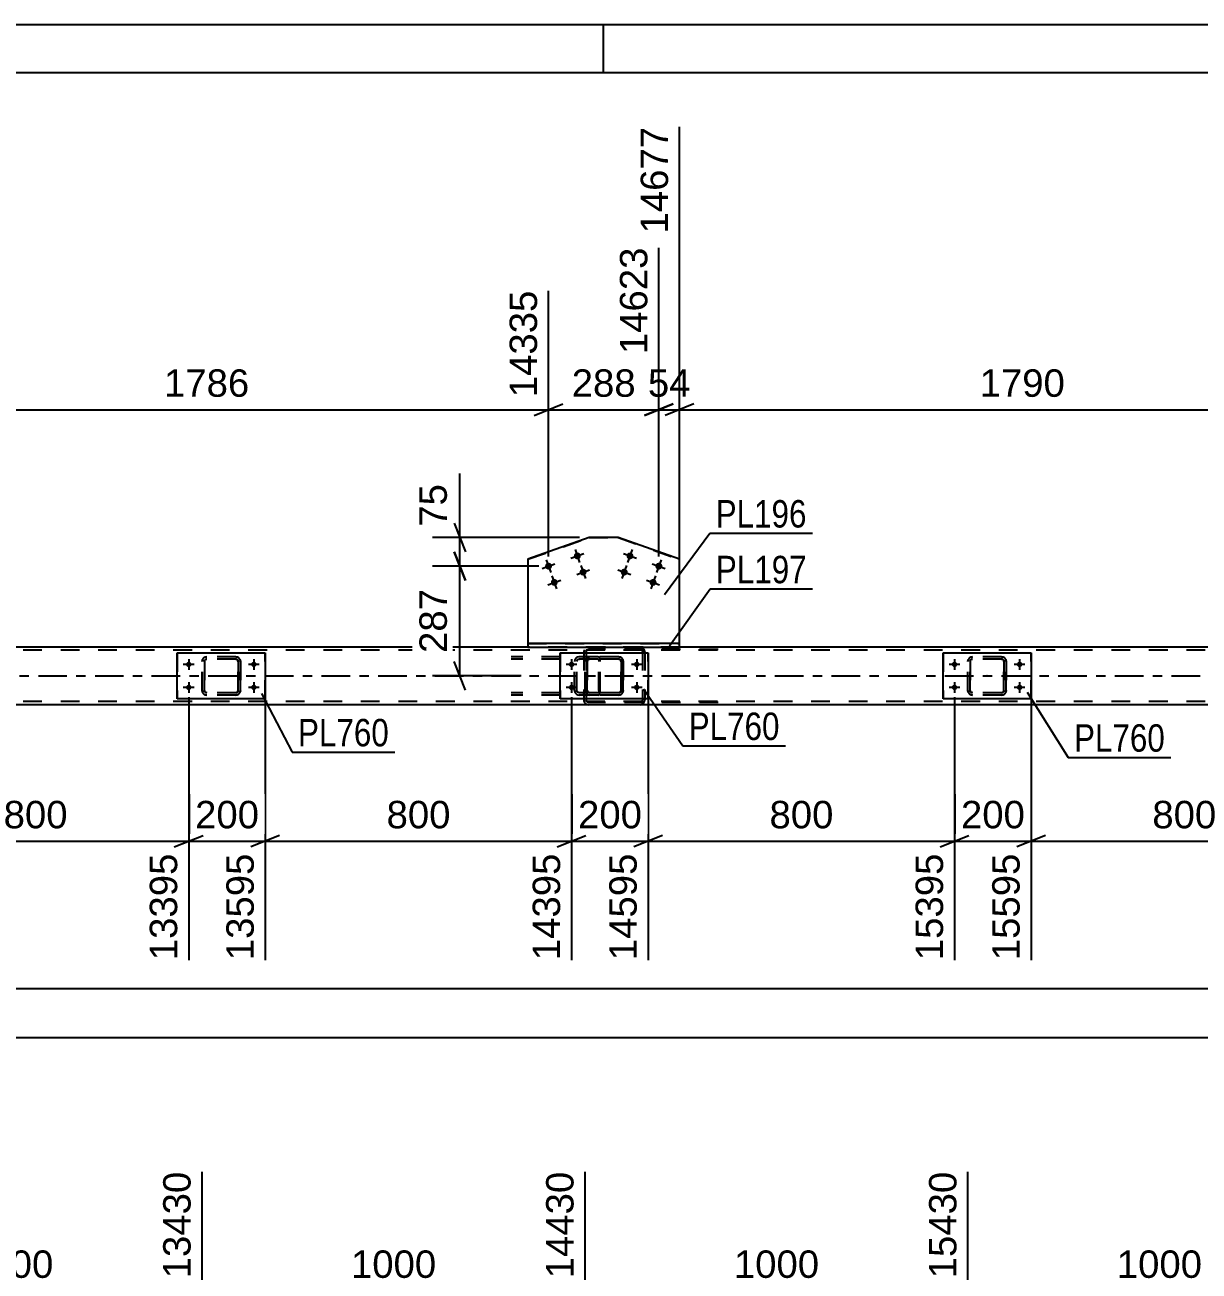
# Model space of a CAD drawing. Header units: millimetres. Extents: x -55 to 786, y -403 to 191.
# Drawn here: x 515.5 to 638.1, y 61 to 191.1 of the extents above; entities that cross this region are included whole.
import ezdxf

# ---------------------------------------------------------------- set-up
doc = ezdxf.new("R2010")
doc.units = ezdxf.units.MM
doc.linetypes.add('DXK_LINE_DOT2', pattern=[3.9198, 1.9599, -1.9599])
doc.linetypes.add('DXK_LINE_DOT3', pattern=[5.9187, 2.979, -0.9799, 0.9799, -0.9799])
doc.styles.add('Arial', font='ARIAL.TTF', dxfattribs={"height": 0.2})
doc.styles.add('Arial Narrow', font='ARIALN.TTF', dxfattribs={"height": 0.2})

# ---------------------------------------------------------------- blocks, each defined once
blk = doc.blocks.new('Unknown-318883748-1115')
at = {"color": 5, "linetype": 'Continuous'}
for p, q in [((785.92, 191.13), (-55.08, 191.13)), ((575.92, 186.13), (575.92, 191.13)), ((780.92, 186.13), (-50.08, 186.13))]:
    blk.add_line(p, q, dxfattribs=at)
blk = doc.blocks.new('Part-318883748-1831 - 1706')
at = {"color": 2, "linetype": 'Continuous'}
for p, q in [((611.39, 120.75), (611.39, 125.55)), ((611.39, 125.55), (611.39, 125.55)), ((611.39, 125.55), (620.59, 125.55)), ((620.59, 125.55), (620.59, 120.75)), ((611.39, 120.75), (611.39, 120.75)), ((620.59, 120.75), (611.39, 120.75))]:
    blk.add_line(p, q, dxfattribs=at)
at = {"color": 7, "linetype": 'DXK_LINE_DOT2'}
for p, q in [((611.39, 125.55), (611.39, 120.75)), ((611.39, 125.55), (611.39, 125.55)), ((620.59, 120.75), (620.59, 125.55)), ((611.39, 120.75), (611.39, 120.75))]:
    blk.add_line(p, q, dxfattribs=at)
blk = doc.blocks.new('Part-318883748-1832 - 1706')
at = {"color": 7, "linetype": 'DXK_LINE_DOT2'}
for p, q in [((614.28, 125.12), (614.47, 125.15)), ((614.28, 125.12), (614.29, 125.12)), ((614.47, 125.15), (614.29, 125.12)), ((617.51, 125.15), (614.47, 125.15)), ((617.51, 125.15), (617.69, 125.12)), ((617.69, 125.12), (617.51, 125.15)), ((613.99, 124.67), (614.02, 124.86)), ((614.03, 124.86), (613.99, 124.67)), ((613.99, 121.63), (613.99, 124.67)), ((613.99, 124.67), (613.99, 124.67)), ((613.99, 121.63), (613.99, 124.67)), ((614.23, 124.67), (614.25, 124.77)), ((614.24, 124.77), (614.23, 124.67)), ((614.23, 121.63), (614.23, 124.67)), ((614.23, 124.67), (614.23, 124.67)), ((614.23, 124.67), (614.23, 121.63)), ((614.3, 124.84), (614.24, 124.77)), ((614.25, 124.77), (614.3, 124.84)), ((614.3, 124.84), (614.38, 124.9)), ((614.37, 124.9), (614.3, 124.84)), ((614.47, 124.91), (614.37, 124.9)), ((614.38, 124.9), (614.47, 124.91)), ((617.51, 124.91), (614.47, 124.91)), ((617.51, 124.91), (617.6, 124.9)), ((617.6, 124.9), (617.51, 124.91)), ((617.6, 124.9), (617.6, 124.9)), ((617.6, 124.9), (617.68, 124.84)), ((617.67, 124.84), (617.6, 124.9)), ((617.73, 124.77), (617.67, 124.84)), ((617.68, 124.84), (617.73, 124.77)), ((617.73, 124.77), (617.75, 124.67)), ((617.75, 124.67), (617.73, 124.77)), ((617.75, 121.63), (617.75, 124.67)), ((617.75, 124.67), (617.75, 124.67)), ((617.75, 124.67), (617.75, 121.63)), ((617.95, 124.86), (617.99, 124.67)), ((617.99, 124.67), (617.95, 124.86)), ((617.99, 121.63), (617.99, 124.67)), ((617.99, 124.67), (617.99, 124.67)), ((617.99, 124.67), (617.99, 121.63)), ((613.99, 121.63), (613.99, 121.63)), ((614.02, 121.45), (613.99, 121.63)), ((613.99, 121.63), (614.03, 121.45)), ((614.23, 121.63), (614.23, 121.63)), ((614.25, 121.54), (614.23, 121.63)), ((614.23, 121.63), (614.24, 121.54)), ((614.24, 121.54), (614.3, 121.47)), ((614.3, 121.47), (614.25, 121.54)), ((614.28, 121.19), (614.29, 121.19)), ((614.47, 121.15), (614.28, 121.19)), ((614.29, 121.19), (614.47, 121.15)), ((614.38, 121.41), (614.3, 121.47)), ((614.3, 121.47), (614.37, 121.41)), ((614.37, 121.41), (614.47, 121.39)), ((614.47, 121.39), (614.38, 121.41)), ((617.51, 121.39), (614.47, 121.39)), ((617.51, 121.15), (614.47, 121.15)), ((617.6, 121.41), (617.51, 121.39)), ((617.51, 121.39), (617.6, 121.41)), ((617.69, 121.19), (617.51, 121.15)), ((617.51, 121.15), (617.69, 121.19)), ((617.68, 121.47), (617.6, 121.41)), ((617.6, 121.41), (617.67, 121.47)), ((617.6, 121.41), (617.6, 121.41)), ((617.67, 121.47), (617.73, 121.54)), ((617.73, 121.54), (617.68, 121.47)), ((617.75, 121.63), (617.73, 121.54)), ((617.73, 121.54), (617.75, 121.63)), ((617.75, 121.63), (617.75, 121.63)), ((617.99, 121.63), (617.95, 121.45)), ((617.95, 121.45), (617.99, 121.63)), ((617.99, 121.63), (617.99, 121.63))]:
    blk.add_line(p, q, dxfattribs=at)
at = {"color": 7, "linetype": 'DXK_LINE_DOT3'}
blk.add_line((615.99, 123.15), (615.98, 123.15), dxfattribs=at)
at = {"color": 7, "linetype": 'DXK_LINE_DOT2'}
for centre, start, end in [((614.47, 124.67), 112.5, 157.5), ((614.47, 124.67), 112.5, 157.5), ((617.51, 124.67), 22.5, 67.5), ((617.51, 124.67), 22.5, 67.5), ((614.47, 121.63), 202.5, 247.5), ((614.47, 121.63), 202.5, 247.5), ((617.51, 121.63), 292.5, 337.5), ((617.51, 121.63), 292.5, 337.5)]:
    blk.add_arc(centre, 0.48, start, end, dxfattribs=at)
blk = doc.blocks.new('Part-318883748-1837 - 1706')
at = {"color": 2, "linetype": 'Continuous'}
for p, q in [((571.39, 120.75), (571.39, 125.55)), ((571.39, 125.55), (571.39, 125.55)), ((571.39, 125.55), (580.59, 125.55)), ((580.59, 125.55), (580.59, 120.75)), ((571.39, 120.75), (571.39, 120.75)), ((580.59, 120.75), (571.39, 120.75))]:
    blk.add_line(p, q, dxfattribs=at)
at = {"color": 7, "linetype": 'DXK_LINE_DOT2'}
for p, q in [((571.39, 125.55), (571.39, 120.75)), ((571.39, 125.55), (571.39, 125.55)), ((580.59, 120.75), (580.59, 125.55)), ((571.39, 120.75), (571.39, 120.75))]:
    blk.add_line(p, q, dxfattribs=at)
blk = doc.blocks.new('Part-318883748-1838 - 1706')
at = {"color": 7, "linetype": 'DXK_LINE_DOT2'}
for p, q in [((574.28, 125.12), (574.47, 125.15)), ((574.28, 125.12), (574.29, 125.12)), ((574.47, 125.15), (574.29, 125.12)), ((577.51, 125.15), (574.47, 125.15)), ((577.51, 125.15), (577.69, 125.12)), ((577.69, 125.12), (577.51, 125.15)), ((573.99, 124.67), (574.02, 124.86)), ((574.03, 124.86), (573.99, 124.67)), ((573.99, 121.63), (573.99, 124.67)), ((573.99, 124.67), (573.99, 124.67)), ((573.99, 121.63), (573.99, 124.67)), ((574.23, 124.67), (574.25, 124.77)), ((574.24, 124.77), (574.23, 124.67)), ((574.23, 121.63), (574.23, 124.67)), ((574.23, 124.67), (574.23, 124.67)), ((574.23, 124.67), (574.23, 121.63)), ((574.3, 124.84), (574.24, 124.77)), ((574.25, 124.77), (574.3, 124.84)), ((574.3, 124.84), (574.38, 124.9)), ((574.37, 124.9), (574.3, 124.84)), ((574.47, 124.91), (574.37, 124.9)), ((574.38, 124.9), (574.47, 124.91)), ((577.51, 124.91), (574.47, 124.91)), ((577.51, 124.91), (577.6, 124.9)), ((577.6, 124.9), (577.51, 124.91)), ((577.6, 124.9), (577.6, 124.9)), ((577.6, 124.9), (577.68, 124.84)), ((577.68, 124.84), (577.6, 124.9)), ((577.68, 124.84), (577.73, 124.77)), ((577.73, 124.77), (577.68, 124.84)), ((577.73, 124.77), (577.75, 124.67)), ((577.75, 124.67), (577.73, 124.77)), ((577.75, 121.63), (577.75, 124.67)), ((577.75, 124.67), (577.75, 124.67)), ((577.75, 124.67), (577.75, 121.63)), ((577.95, 124.86), (577.99, 124.67)), ((577.99, 124.67), (577.95, 124.86)), ((577.99, 121.63), (577.99, 124.67)), ((577.99, 124.67), (577.99, 124.67)), ((577.99, 124.67), (577.99, 121.63)), ((573.99, 121.63), (573.99, 121.63)), ((574.02, 121.45), (573.99, 121.63)), ((573.99, 121.63), (574.03, 121.45)), ((574.23, 121.63), (574.23, 121.63)), ((574.25, 121.54), (574.23, 121.63)), ((574.23, 121.63), (574.24, 121.54)), ((574.24, 121.54), (574.3, 121.47)), ((574.3, 121.47), (574.25, 121.54)), ((574.28, 121.19), (574.29, 121.19)), ((574.47, 121.15), (574.28, 121.19)), ((574.29, 121.19), (574.47, 121.15)), ((574.38, 121.41), (574.3, 121.47)), ((574.3, 121.47), (574.37, 121.41)), ((574.37, 121.41), (574.47, 121.39)), ((574.47, 121.39), (574.38, 121.41)), ((577.51, 121.39), (574.47, 121.39)), ((577.51, 121.15), (574.47, 121.15)), ((577.6, 121.41), (577.51, 121.39)), ((577.51, 121.39), (577.6, 121.41)), ((577.69, 121.19), (577.51, 121.15)), ((577.51, 121.15), (577.69, 121.19)), ((577.68, 121.47), (577.6, 121.41)), ((577.6, 121.41), (577.68, 121.47)), ((577.6, 121.41), (577.6, 121.41)), ((577.73, 121.54), (577.68, 121.47)), ((577.68, 121.47), (577.73, 121.54)), ((577.75, 121.63), (577.73, 121.54)), ((577.73, 121.54), (577.75, 121.63)), ((577.75, 121.63), (577.75, 121.63)), ((577.99, 121.63), (577.95, 121.45)), ((577.95, 121.45), (577.99, 121.63)), ((577.99, 121.63), (577.99, 121.63))]:
    blk.add_line(p, q, dxfattribs=at)
at = {"color": 7, "linetype": 'DXK_LINE_DOT3'}
blk.add_line((575.99, 123.15), (575.98, 123.15), dxfattribs=at)
at = {"color": 7, "linetype": 'DXK_LINE_DOT2'}
for centre, start, end in [((574.47, 124.67), 112.5, 157.5), ((574.47, 124.67), 112.5, 157.5), ((577.51, 124.67), 22.5, 67.5), ((577.51, 124.67), 22.5, 67.5), ((574.47, 121.63), 202.5, 247.5), ((574.47, 121.63), 202.5, 247.5), ((577.51, 121.63), 292.5, 337.5), ((577.51, 121.63), 292.5, 337.5)]:
    blk.add_arc(centre, 0.48, start, end, dxfattribs=at)
blk = doc.blocks.new('Part-318883748-1884 - 1706')
at = {"color": 7, "linetype": 'DXK_LINE_DOT2'}
for p, q in [((573.89, 125.83), (573.85, 125.67)), ((573.85, 125.67), (573.85, 120.63)), ((573.89, 125.86), (573.89, 125.83)), ((574.11, 125.67), (574.13, 125.77)), ((574.11, 125.67), (574.11, 120.63)), ((574.13, 125.77), (574.18, 125.84)), ((574.36, 126.15), (574.17, 126.12)), ((574.18, 125.84), (574.26, 125.9)), ((574.26, 125.9), (574.36, 125.91)), ((587.9, 126.15), (574.36, 126.15)), ((587.9, 125.91), (574.36, 125.91)), ((579.92, 126.12), (579.73, 126.15)), ((579.73, 125.91), (579.82, 125.9)), ((579.82, 125.9), (579.91, 125.84)), ((579.91, 125.84), (579.96, 125.77)), ((579.96, 125.77), (579.98, 125.67)), ((579.98, 125.67), (579.98, 120.63)), ((580.2, 125.83), (580.2, 125.86)), ((580.24, 125.67), (580.2, 125.83)), ((580.24, 125.67), (580.24, 120.63)), ((573.85, 120.63), (573.87, 120.55)), ((573.87, 120.55), (573.89, 120.45)), ((574.12, 120.57), (574.11, 120.63)), ((574.13, 120.54), (574.12, 120.57)), ((574.18, 120.47), (574.13, 120.54)), ((574.17, 120.19), (574.36, 120.15)), ((574.26, 120.41), (574.18, 120.47)), ((574.36, 120.39), (574.26, 120.41)), ((587.9, 120.39), (574.36, 120.39)), ((587.9, 120.15), (574.36, 120.15)), ((579.82, 120.41), (579.73, 120.39)), ((579.73, 120.15), (579.92, 120.19)), ((579.91, 120.47), (579.82, 120.41)), ((579.96, 120.54), (579.91, 120.47)), ((579.96, 120.54), (579.97, 120.57)), ((579.97, 120.57), (579.98, 120.63)), ((580.2, 120.45), (580.22, 120.55)), ((580.22, 120.55), (580.24, 120.63))]:
    blk.add_line(p, q, dxfattribs=at)
for centre, start, end in [((579.75, 125.65), 24.3196, 69.2413), ((574.34, 120.66), 204.3196, 249.2413), ((579.75, 120.66), 290.7587, 335.6804)]:
    blk.add_arc(centre, 0.496, start, end, dxfattribs=at)
blk = doc.blocks.new('Part-318883748-1898 - 1706')
at = {"color": 7, "linetype": 'DXK_LINE_DOT2'}
for p, q in [((575.32, 125.15), (566.28, 125.15)), ((573.4, 125.15), (573.21, 125.12)), ((573.85, 124.91), (573.85, 125.15)), ((575.42, 125.12), (575.32, 125.15)), ((575.51, 125.01), (575.42, 125.12)), ((575.56, 124.86), (575.51, 125.01)), ((575.32, 124.91), (566.28, 124.91)), ((572.94, 124.86), (572.9, 124.67)), ((572.9, 121.63), (572.9, 124.67)), ((573.15, 124.67), (573.17, 124.77)), ((573.15, 121.63), (573.15, 124.67)), ((573.17, 124.77), (573.22, 124.84)), ((573.22, 124.84), (573.31, 124.9)), ((573.31, 124.9), (573.4, 124.91)), ((575.32, 124.91), (575.37, 124.9)), ((575.37, 124.9), (575.41, 124.84)), ((575.41, 124.84), (575.44, 124.77)), ((575.44, 124.77), (575.45, 124.67)), ((575.45, 121.63), (575.45, 124.67)), ((575.58, 124.67), (575.56, 124.86)), ((575.58, 121.63), (575.58, 124.67)), ((575.32, 121.39), (566.28, 121.39)), ((575.32, 121.15), (566.28, 121.15)), ((572.9, 121.63), (572.94, 121.45)), ((573.17, 121.54), (573.15, 121.63)), ((573.22, 121.47), (573.17, 121.54)), ((573.21, 121.19), (573.4, 121.15)), ((573.31, 121.41), (573.22, 121.47)), ((573.4, 121.39), (573.31, 121.41)), ((573.85, 121.15), (573.85, 121.39)), ((575.37, 121.41), (575.32, 121.39)), ((575.32, 121.15), (575.42, 121.19)), ((575.41, 121.47), (575.37, 121.41)), ((575.44, 121.54), (575.41, 121.47)), ((575.42, 121.19), (575.51, 121.3)), ((575.45, 121.63), (575.44, 121.54)), ((575.51, 121.3), (575.56, 121.45)), ((575.56, 121.45), (575.58, 121.63))]:
    blk.add_line(p, q, dxfattribs=at)
for centre, start, end in [((573.39, 124.66), 111.151, 156.1045), ((573.39, 121.65), 203.8955, 248.849)]:
    blk.add_arc(centre, 0.492, start, end, dxfattribs=at)
blk = doc.blocks.new('Bolt-318883748-1923 - 1706')
at = {"linetype": 'Continuous'}
for points in [[(572.31, 124.35), (572.32, 124.41), (572.33, 124.47), (572.36, 124.52), (572.4, 124.56), (572.45, 124.6), (572.5, 124.62), (572.56, 124.63), (572.62, 124.63), (572.68, 124.62), (572.73, 124.6), (572.78, 124.56), (572.82, 124.52), (572.85, 124.47), (572.86, 124.41), (572.87, 124.35), (572.86, 124.3), (572.85, 124.24), (572.82, 124.19), (572.78, 124.15), (572.73, 124.11), (572.68, 124.09), (572.62, 124.08), (572.56, 124.08), (572.5, 124.09), (572.45, 124.11), (572.4, 124.15), (572.36, 124.19), (572.33, 124.24), (572.32, 124.3)], [(579.11, 124.35), (579.12, 124.41), (579.13, 124.47), (579.16, 124.52), (579.2, 124.56), (579.25, 124.6), (579.3, 124.62), (579.36, 124.63), (579.42, 124.63), (579.48, 124.62), (579.53, 124.6), (579.58, 124.56), (579.62, 124.52), (579.65, 124.47), (579.66, 124.41), (579.67, 124.35), (579.66, 124.3), (579.65, 124.24), (579.62, 124.19), (579.58, 124.15), (579.53, 124.11), (579.48, 124.09), (579.42, 124.08), (579.36, 124.08), (579.3, 124.09), (579.25, 124.11), (579.2, 124.15), (579.16, 124.19), (579.13, 124.24), (579.12, 124.3)], [(572.31, 121.95), (572.32, 122.01), (572.33, 122.07), (572.36, 122.12), (572.4, 122.16), (572.45, 122.2), (572.5, 122.22), (572.56, 122.23), (572.62, 122.23), (572.68, 122.22), (572.73, 122.2), (572.78, 122.16), (572.82, 122.12), (572.85, 122.07), (572.86, 122.01), (572.87, 121.95), (572.86, 121.9), (572.85, 121.84), (572.82, 121.79), (572.78, 121.75), (572.73, 121.71), (572.68, 121.69), (572.62, 121.68), (572.56, 121.68), (572.5, 121.69), (572.45, 121.71), (572.4, 121.75), (572.36, 121.79), (572.33, 121.84), (572.32, 121.9)], [(579.11, 121.95), (579.12, 122.01), (579.13, 122.07), (579.16, 122.12), (579.2, 122.16), (579.25, 122.2), (579.3, 122.22), (579.36, 122.23), (579.42, 122.23), (579.48, 122.22), (579.53, 122.2), (579.58, 122.16), (579.62, 122.12), (579.65, 122.07), (579.66, 122.01), (579.67, 121.95), (579.66, 121.9), (579.65, 121.84), (579.62, 121.79), (579.58, 121.75), (579.53, 121.71), (579.48, 121.69), (579.42, 121.68), (579.36, 121.68), (579.3, 121.69), (579.25, 121.71), (579.2, 121.75), (579.16, 121.79), (579.13, 121.84), (579.12, 121.9)]]:
    blk.add_hatch(color=1, dxfattribs=at).paths.add_polyline_path(points)
at = {"color": 1, "linetype": 'Continuous'}
for p, q in [((573.15, 124.35), (572.03, 124.35)), ((572.59, 124.91), (572.59, 123.79)), ((579.95, 124.35), (578.83, 124.35)), ((579.39, 124.91), (579.39, 123.79)), ((572.59, 122.51), (572.59, 121.39)), ((579.39, 122.51), (579.39, 121.39)), ((573.15, 121.95), (572.03, 121.95)), ((579.95, 121.95), (578.83, 121.95))]:
    blk.add_line(p, q, dxfattribs=at)
blk = doc.blocks.new('Bolt-318883748-1924 - 1706')
at = {"linetype": 'Continuous'}
for points in [[(573.53, 135.81, -1), (572.85, 135.56, -1)], [(570.52, 134.74, -1), (569.84, 134.49, -1)], [(574.13, 134.11, -1), (573.45, 133.87, -1)], [(571.12, 133.04, -1), (570.44, 132.8, -1)]]:
    blk.add_hatch(color=1, dxfattribs=at).paths.add_polyline_path(points)
at = {"color": 1, "linetype": 'Continuous'}
for p, q in [((572.51, 135.44), (573.87, 135.93)), ((572.95, 136.36), (573.43, 135.01)), ((569.5, 134.37), (570.85, 134.86)), ((569.94, 135.29), (570.42, 133.94)), ((573.12, 133.75), (574.47, 134.23)), ((573.55, 134.67), (574.03, 133.31)), ((570.1, 132.68), (571.46, 133.16)), ((570.54, 133.6), (571.02, 132.24))]:
    blk.add_line(p, q, dxfattribs=at)
blk = doc.blocks.new('Bolt-318883748-1925 - 1706')
at = {"linetype": 'Continuous'}
for points in [[(532.31, 124.35), (532.32, 124.41), (532.34, 124.47), (532.37, 124.52), (532.41, 124.56), (532.45, 124.6), (532.51, 124.62), (532.56, 124.63), (532.62, 124.63), (532.68, 124.62), (532.73, 124.6), (532.78, 124.56), (532.82, 124.52), (532.85, 124.47), (532.87, 124.41), (532.87, 124.35), (532.87, 124.3), (532.85, 124.24), (532.82, 124.19), (532.78, 124.15), (532.73, 124.11), (532.68, 124.09), (532.62, 124.08), (532.56, 124.08), (532.51, 124.09), (532.45, 124.11), (532.41, 124.15), (532.37, 124.19), (532.34, 124.24), (532.32, 124.3)], [(539.11, 124.35), (539.12, 124.41), (539.14, 124.47), (539.17, 124.52), (539.21, 124.56), (539.25, 124.6), (539.31, 124.62), (539.36, 124.63), (539.42, 124.63), (539.48, 124.62), (539.53, 124.6), (539.58, 124.56), (539.62, 124.52), (539.65, 124.47), (539.67, 124.41), (539.67, 124.35), (539.67, 124.3), (539.65, 124.24), (539.62, 124.19), (539.58, 124.15), (539.53, 124.11), (539.48, 124.09), (539.42, 124.08), (539.36, 124.08), (539.31, 124.09), (539.25, 124.11), (539.21, 124.15), (539.17, 124.19), (539.14, 124.24), (539.12, 124.3)], [(532.31, 121.95), (532.32, 122.01), (532.34, 122.07), (532.37, 122.12), (532.41, 122.16), (532.45, 122.2), (532.51, 122.22), (532.56, 122.23), (532.62, 122.23), (532.68, 122.22), (532.73, 122.2), (532.78, 122.16), (532.82, 122.12), (532.85, 122.07), (532.87, 122.01), (532.87, 121.95), (532.87, 121.9), (532.85, 121.84), (532.82, 121.79), (532.78, 121.75), (532.73, 121.71), (532.68, 121.69), (532.62, 121.68), (532.56, 121.68), (532.51, 121.69), (532.45, 121.71), (532.41, 121.75), (532.37, 121.79), (532.34, 121.84), (532.32, 121.9)], [(539.11, 121.95), (539.12, 122.01), (539.14, 122.07), (539.17, 122.12), (539.21, 122.16), (539.25, 122.2), (539.31, 122.22), (539.36, 122.23), (539.42, 122.23), (539.48, 122.22), (539.53, 122.2), (539.58, 122.16), (539.62, 122.12), (539.65, 122.07), (539.67, 122.01), (539.67, 121.95), (539.67, 121.9), (539.65, 121.84), (539.62, 121.79), (539.58, 121.75), (539.53, 121.71), (539.48, 121.69), (539.42, 121.68), (539.36, 121.68), (539.31, 121.69), (539.25, 121.71), (539.21, 121.75), (539.17, 121.79), (539.14, 121.84), (539.12, 121.9)]]:
    blk.add_hatch(color=1, dxfattribs=at).paths.add_polyline_path(points)
at = {"color": 1, "linetype": 'Continuous'}
for p, q in [((533.15, 124.35), (532.03, 124.35)), ((532.59, 124.91), (532.59, 123.79)), ((539.95, 124.35), (538.83, 124.35)), ((539.39, 124.91), (539.39, 123.79)), ((532.59, 122.51), (532.59, 121.39)), ((539.39, 122.51), (539.39, 121.39)), ((533.15, 121.95), (532.03, 121.95)), ((539.95, 121.95), (538.83, 121.95))]:
    blk.add_line(p, q, dxfattribs=at)
blk = doc.blocks.new('Part-318883748-1934 - 1706')
at = {"color": 7, "linetype": 'DXK_LINE_DOT2'}
for p, q in [((534.28, 125.12), (534.47, 125.15)), ((534.28, 125.12), (534.29, 125.12)), ((534.47, 125.15), (534.29, 125.12)), ((537.51, 125.15), (534.47, 125.15)), ((537.51, 125.15), (537.69, 125.12)), ((537.7, 125.12), (537.51, 125.15)), ((533.99, 124.67), (534.02, 124.86)), ((534.03, 124.86), (533.99, 124.67)), ((533.99, 121.63), (533.99, 124.67)), ((533.99, 124.67), (533.99, 124.67)), ((533.99, 121.63), (533.99, 124.67)), ((534.23, 124.67), (534.25, 124.77)), ((534.25, 124.77), (534.23, 124.67)), ((534.23, 121.63), (534.23, 124.67)), ((534.23, 124.67), (534.23, 124.67)), ((534.23, 124.67), (534.23, 121.63)), ((534.25, 124.77), (534.3, 124.84)), ((534.3, 124.84), (534.25, 124.77)), ((534.3, 124.84), (534.38, 124.9)), ((534.38, 124.9), (534.3, 124.84)), ((534.38, 124.9), (534.47, 124.91)), ((534.47, 124.91), (534.38, 124.9)), ((537.51, 124.91), (534.47, 124.91)), ((537.51, 124.91), (537.61, 124.9)), ((537.6, 124.9), (537.51, 124.91)), ((537.6, 124.9), (537.61, 124.9)), ((537.68, 124.84), (537.6, 124.9)), ((537.61, 124.9), (537.68, 124.84)), ((537.68, 124.84), (537.74, 124.77)), ((537.73, 124.77), (537.68, 124.84)), ((537.75, 124.67), (537.73, 124.77)), ((537.74, 124.77), (537.75, 124.67)), ((537.75, 121.63), (537.75, 124.67)), ((537.75, 124.67), (537.75, 124.67)), ((537.75, 124.67), (537.75, 121.63)), ((537.95, 124.86), (537.99, 124.67)), ((537.99, 124.67), (537.96, 124.86)), ((537.99, 121.63), (537.99, 124.67)), ((537.99, 124.67), (537.99, 124.67)), ((537.99, 124.67), (537.99, 121.63)), ((533.99, 121.63), (533.99, 121.63)), ((534.02, 121.45), (533.99, 121.63)), ((533.99, 121.63), (534.03, 121.45)), ((534.23, 121.63), (534.23, 121.63)), ((534.25, 121.54), (534.23, 121.63)), ((534.23, 121.63), (534.25, 121.54)), ((534.3, 121.47), (534.25, 121.54)), ((534.25, 121.54), (534.3, 121.47)), ((534.28, 121.19), (534.29, 121.19)), ((534.47, 121.15), (534.28, 121.19)), ((534.29, 121.19), (534.47, 121.15)), ((534.38, 121.41), (534.3, 121.47)), ((534.3, 121.47), (534.38, 121.41)), ((534.47, 121.39), (534.38, 121.41)), ((534.38, 121.41), (534.47, 121.39)), ((537.51, 121.39), (534.47, 121.39)), ((537.51, 121.15), (534.47, 121.15)), ((537.61, 121.41), (537.51, 121.39)), ((537.51, 121.39), (537.6, 121.41)), ((537.69, 121.19), (537.51, 121.15)), ((537.51, 121.15), (537.7, 121.19)), ((537.6, 121.41), (537.68, 121.47)), ((537.6, 121.41), (537.61, 121.41)), ((537.68, 121.47), (537.61, 121.41)), ((537.74, 121.54), (537.68, 121.47)), ((537.68, 121.47), (537.73, 121.54)), ((537.73, 121.54), (537.75, 121.63)), ((537.75, 121.63), (537.74, 121.54)), ((537.75, 121.63), (537.75, 121.63)), ((537.99, 121.63), (537.95, 121.45)), ((537.96, 121.45), (537.99, 121.63)), ((537.99, 121.63), (537.99, 121.63))]:
    blk.add_line(p, q, dxfattribs=at)
at = {"color": 7, "linetype": 'DXK_LINE_DOT3'}
blk.add_line((536, 123.15), (535.98, 123.15), dxfattribs=at)
at = {"color": 7, "linetype": 'DXK_LINE_DOT2'}
for centre, start, end in [((534.47, 124.67), 112.5, 157.5), ((534.47, 124.67), 112.5, 157.5), ((537.51, 124.67), 22.5, 67.5), ((537.51, 124.67), 22.5, 67.5), ((534.47, 121.63), 202.5, 247.5), ((534.47, 121.63), 202.5, 247.5), ((537.51, 121.63), 292.5, 337.5), ((537.51, 121.63), 292.5, 337.5)]:
    blk.add_arc(centre, 0.48, start, end, dxfattribs=at)
blk = doc.blocks.new('Part-318883748-1939 - 1706')
at = {"color": 2, "linetype": 'Continuous'}
for p, q in [((531.39, 120.75), (531.39, 125.55)), ((531.39, 125.55), (531.39, 125.55)), ((531.39, 125.55), (540.59, 125.55)), ((540.59, 125.55), (540.59, 120.75)), ((531.39, 120.75), (531.39, 120.75)), ((540.59, 120.75), (531.39, 120.75))]:
    blk.add_line(p, q, dxfattribs=at)
at = {"color": 7, "linetype": 'DXK_LINE_DOT2'}
for p, q in [((531.39, 125.55), (531.39, 120.75)), ((531.39, 125.55), (531.39, 125.55)), ((540.59, 120.75), (540.59, 125.55)), ((531.39, 120.75), (531.39, 120.75))]:
    blk.add_line(p, q, dxfattribs=at)
blk = doc.blocks.new('Part-318883748-1995 - 1706')
at = {"color": 7, "linetype": 'DXK_LINE_DOT2'}
for p, q in [((701.49, 125.83), (43.39, 125.83)), ((583.87, 126.15), (568.01, 126.15)), ((701.49, 120.47), (43.39, 120.47))]:
    blk.add_line(p, q, dxfattribs=at)
at = {"color": 2, "linetype": 'Continuous'}
for p, q in [((568.01, 126.15), (498.73, 126.15)), ((653.28, 126.15), (583.87, 126.15)), ((697.49, 120.15), (43.39, 120.15))]:
    blk.add_line(p, q, dxfattribs=at)
at = {"color": 7, "linetype": 'DXK_LINE_DOT3'}
blk.add_line((43.39, 123.15), (701.49, 123.15), dxfattribs=at)
blk = doc.blocks.new('Bolt-318883748-2021 - 1706')
at = {"linetype": 'Continuous'}
for points in [[(612.31, 124.35), (612.32, 124.41), (612.33, 124.47), (612.36, 124.52), (612.4, 124.56), (612.45, 124.6), (612.5, 124.62), (612.56, 124.63), (612.62, 124.63), (612.68, 124.62), (612.73, 124.6), (612.78, 124.56), (612.82, 124.52), (612.85, 124.47), (612.86, 124.41), (612.87, 124.35), (612.86, 124.3), (612.85, 124.24), (612.82, 124.19), (612.78, 124.15), (612.73, 124.11), (612.68, 124.09), (612.62, 124.08), (612.56, 124.08), (612.5, 124.09), (612.45, 124.11), (612.4, 124.15), (612.36, 124.19), (612.33, 124.24), (612.32, 124.3)], [(619.11, 124.35), (619.12, 124.41), (619.13, 124.47), (619.16, 124.52), (619.2, 124.56), (619.25, 124.6), (619.3, 124.62), (619.36, 124.63), (619.42, 124.63), (619.48, 124.62), (619.53, 124.6), (619.58, 124.56), (619.62, 124.52), (619.65, 124.47), (619.66, 124.41), (619.67, 124.35), (619.66, 124.3), (619.65, 124.24), (619.62, 124.19), (619.58, 124.15), (619.53, 124.11), (619.48, 124.09), (619.42, 124.08), (619.36, 124.08), (619.3, 124.09), (619.25, 124.11), (619.2, 124.15), (619.16, 124.19), (619.13, 124.24), (619.12, 124.3)], [(612.31, 121.95), (612.32, 122.01), (612.33, 122.07), (612.36, 122.12), (612.4, 122.16), (612.45, 122.2), (612.5, 122.22), (612.56, 122.23), (612.62, 122.23), (612.68, 122.22), (612.73, 122.2), (612.78, 122.16), (612.82, 122.12), (612.85, 122.07), (612.86, 122.01), (612.87, 121.95), (612.86, 121.9), (612.85, 121.84), (612.82, 121.79), (612.78, 121.75), (612.73, 121.71), (612.68, 121.69), (612.62, 121.68), (612.56, 121.68), (612.5, 121.69), (612.45, 121.71), (612.4, 121.75), (612.36, 121.79), (612.33, 121.84), (612.32, 121.9)], [(619.11, 121.95), (619.12, 122.01), (619.13, 122.07), (619.16, 122.12), (619.2, 122.16), (619.25, 122.2), (619.3, 122.22), (619.36, 122.23), (619.42, 122.23), (619.48, 122.22), (619.53, 122.2), (619.58, 122.16), (619.62, 122.12), (619.65, 122.07), (619.66, 122.01), (619.67, 121.95), (619.66, 121.9), (619.65, 121.84), (619.62, 121.79), (619.58, 121.75), (619.53, 121.71), (619.48, 121.69), (619.42, 121.68), (619.36, 121.68), (619.3, 121.69), (619.25, 121.71), (619.2, 121.75), (619.16, 121.79), (619.13, 121.84), (619.12, 121.9)]]:
    blk.add_hatch(color=1, dxfattribs=at).paths.add_polyline_path(points)
at = {"color": 1, "linetype": 'Continuous'}
for p, q in [((613.15, 124.35), (612.03, 124.35)), ((612.59, 124.91), (612.59, 123.79)), ((619.95, 124.35), (618.83, 124.35)), ((619.39, 124.91), (619.39, 123.79)), ((612.59, 122.51), (612.59, 121.39)), ((619.39, 122.51), (619.39, 121.39)), ((613.15, 121.95), (612.03, 121.95)), ((619.95, 121.95), (618.83, 121.95))]:
    blk.add_line(p, q, dxfattribs=at)
blk = doc.blocks.new('Bolt-318883748-2022 - 1706')
at = {"linetype": 'Continuous'}
for points in [[(579.02, 135.56), (578.99, 135.5), (578.95, 135.44), (578.89, 135.39), (578.82, 135.35), (578.75, 135.33), (578.68, 135.32), (578.6, 135.33), (578.53, 135.36), (578.47, 135.4), (578.41, 135.45), (578.37, 135.51), (578.34, 135.58), (578.33, 135.66), (578.33, 135.73), (578.35, 135.81), (578.38, 135.87), (578.42, 135.93), (578.48, 135.98), (578.55, 136.02), (578.62, 136.04), (578.7, 136.04), (578.77, 136.03), (578.84, 136.01), (578.9, 135.97), (578.96, 135.92), (579, 135.86), (579.03, 135.79), (579.04, 135.71), (579.04, 135.64)], [(578.42, 133.87), (578.39, 133.8), (578.34, 133.74), (578.29, 133.69), (578.22, 133.66), (578.15, 133.63), (578.07, 133.63), (578, 133.64), (577.93, 133.66), (577.86, 133.7), (577.81, 133.75), (577.77, 133.82), (577.74, 133.89), (577.72, 133.96), (577.73, 134.04), (577.74, 134.11), (577.78, 134.18), (577.82, 134.24), (577.88, 134.29), (577.95, 134.32), (578.02, 134.34), (578.09, 134.35), (578.17, 134.34), (578.24, 134.31), (578.3, 134.27), (578.36, 134.22), (578.4, 134.16), (578.43, 134.09), (578.44, 134.02), (578.44, 133.94)], [(582.04, 134.49), (582.01, 134.43), (581.96, 134.37), (581.91, 134.32), (581.84, 134.28), (581.77, 134.26), (581.69, 134.26), (581.62, 134.26), (581.55, 134.29), (581.48, 134.33), (581.43, 134.38), (581.38, 134.44), (581.36, 134.51), (581.34, 134.59), (581.34, 134.66), (581.36, 134.74), (581.39, 134.8), (581.44, 134.86), (581.5, 134.91), (581.56, 134.95), (581.64, 134.97), (581.71, 134.97), (581.79, 134.96), (581.86, 134.94), (581.92, 134.9), (581.98, 134.85), (582.02, 134.79), (582.05, 134.72), (582.06, 134.64), (582.06, 134.57)], [(581.44, 132.8), (581.41, 132.73), (581.36, 132.67), (581.3, 132.62), (581.24, 132.59), (581.16, 132.56), (581.09, 132.56), (581.02, 132.57), (580.94, 132.59), (580.88, 132.63), (580.83, 132.68), (580.78, 132.75), (580.75, 132.82), (580.74, 132.89), (580.74, 132.97), (580.76, 133.04), (580.79, 133.11), (580.84, 133.17), (580.9, 133.22), (580.96, 133.25), (581.03, 133.27), (581.11, 133.28), (581.18, 133.27), (581.25, 133.24), (581.32, 133.2), (581.37, 133.15), (581.42, 133.09), (581.44, 133.02), (581.46, 132.95), (581.46, 132.87)]]:
    blk.add_hatch(color=1, dxfattribs=at).paths.add_polyline_path(points)
at = {"color": 1, "linetype": 'Continuous'}
for p, q in [((578.01, 135.93), (579.36, 135.44)), ((578.93, 136.36), (578.44, 135.01)), ((577.41, 134.23), (578.76, 133.75)), ((578.32, 134.67), (577.84, 133.31)), ((581.02, 134.86), (582.38, 134.37)), ((581.94, 135.29), (581.46, 133.94)), ((580.42, 133.16), (581.78, 132.68)), ((581.34, 133.6), (580.86, 132.24))]:
    blk.add_line(p, q, dxfattribs=at)
blk = doc.blocks.new('Part-318883748-2049 - 1706')
at = {"color": 2, "linetype": 'Continuous'}
for p, q in [((568.01, 126.55), (568.01, 126.15)), ((583.87, 126.55), (568.01, 126.55)), ((583.87, 126.15), (583.87, 126.55)), ((568.01, 126.15), (583.87, 126.15))]:
    blk.add_line(p, q, dxfattribs=at)
blk = doc.blocks.new('Part-318883748-2054 - 1706')
at = {"color": 2, "linetype": 'Continuous'}
for p, q in [((574.42, 137.61), (568.01, 135.33)), ((577.46, 137.61), (574.42, 137.61)), ((574.42, 137.61), (574.42, 137.61)), ((583.87, 135.33), (577.46, 137.61)), ((577.46, 137.61), (577.46, 137.61)), ((568.01, 135.33), (568.01, 126.55)), ((583.87, 126.55), (583.87, 135.33))]:
    blk.add_line(p, q, dxfattribs=at)
at = {"color": 7, "linetype": 'DXK_LINE_DOT2'}
for p, q in [((568.01, 135.33), (574.42, 137.61)), ((574.42, 137.61), (577.46, 137.61)), ((577.46, 137.61), (583.87, 135.33)), ((568.01, 126.55), (583.87, 126.55)), ((568.01, 126.55), (568.01, 126.55)), ((583.87, 126.55), (568.01, 126.55)), ((568.01, 126.55), (568.01, 126.55)), ((583.87, 126.55), (583.87, 126.55)), ((583.87, 126.55), (583.87, 126.55))]:
    blk.add_line(p, q, dxfattribs=at)
blk = doc.blocks.new('StraightDimension-318883748-10399 - 3033')
at = {"color": 7, "linetype": 'Continuous'}
for p, q in [((613.99, 16.33), (613.99, 71.37)), ((653.99, 16.33), (653.99, 71.37)), ((615.49, 59.55), (612.49, 58.35)), ((613.99, 58.95), (653.99, 58.95)), ((652.49, 58.35), (655.49, 59.55))]:
    blk.add_line(p, q, dxfattribs=at)
at = {"color": 0}
blk.add_wipeout([(639.04, 59.7), (639.04, 63.9), (628.94, 63.9), (628.94, 59.7)], dxfattribs=at)
at = {"color": 3, "style": 'Arial'}
blk.add_text('1000', height=2.865, dxfattribs=at).set_placement((629.54, 60.3))
at = {"color": 0, "linetype": 'Continuous'}
blk.add_wipeout([(653.39, 71.97), (649.19, 71.97), (649.19, 59.65), (653.39, 59.65)], dxfattribs=at)
at = {"color": 3, "linetype": 'Continuous', "style": 'Arial'}
blk.add_text('16430', height=2.865, rotation=90.0002, dxfattribs=at).set_placement((652.79, 60.25))
blk = doc.blocks.new('StraightDimension-318883748-10400 - 3033')
at = {"color": 7, "linetype": 'Continuous'}
for p, q in [((573.99, 16.33), (573.99, 71.37)), ((613.99, 16.33), (613.99, 71.37)), ((575.49, 59.55), (572.49, 58.35)), ((573.99, 58.95), (613.99, 58.95)), ((612.49, 58.35), (615.49, 59.55))]:
    blk.add_line(p, q, dxfattribs=at)
at = {"color": 0}
blk.add_wipeout([(599.04, 59.7), (599.04, 63.9), (588.94, 63.9), (588.94, 59.7)], dxfattribs=at)
at = {"color": 3, "style": 'Arial'}
blk.add_text('1000', height=2.865, dxfattribs=at).set_placement((589.54, 60.3))
at = {"color": 0, "linetype": 'Continuous'}
blk.add_wipeout([(613.39, 71.97), (609.19, 71.97), (609.19, 59.65), (613.39, 59.65)], dxfattribs=at)
at = {"color": 3, "linetype": 'Continuous', "style": 'Arial'}
blk.add_text('15430', height=2.865, rotation=90.0002, dxfattribs=at).set_placement((612.79, 60.25))
blk = doc.blocks.new('StraightDimension-318883748-10401 - 3033')
at = {"color": 7, "linetype": 'Continuous'}
for p, q in [((533.99, 15.44), (533.99, 71.37)), ((573.99, 16.33), (573.99, 71.37)), ((535.49, 59.55), (532.49, 58.35)), ((533.99, 58.95), (573.99, 58.95)), ((572.49, 58.35), (575.49, 59.55))]:
    blk.add_line(p, q, dxfattribs=at)
at = {"color": 0}
blk.add_wipeout([(559.04, 59.7), (559.04, 63.9), (548.94, 63.9), (548.94, 59.7)], dxfattribs=at)
at = {"color": 3, "style": 'Arial'}
blk.add_text('1000', height=2.865, dxfattribs=at).set_placement((549.54, 60.3))
at = {"color": 0, "linetype": 'Continuous'}
blk.add_wipeout([(573.39, 71.97), (569.19, 71.97), (569.19, 59.65), (573.39, 59.65)], dxfattribs=at)
at = {"color": 3, "linetype": 'Continuous', "style": 'Arial'}
blk.add_text('14430', height=2.865, rotation=90.0002, dxfattribs=at).set_placement((572.79, 60.25))
blk = doc.blocks.new('StraightDimension-318883748-10402 - 3033')
at = {"color": 7, "linetype": 'Continuous'}
for p, q in [((493.99, 15.44), (493.99, 71.37)), ((533.99, 15.44), (533.99, 71.37)), ((495.49, 59.55), (492.49, 58.35)), ((493.99, 58.95), (533.99, 58.95)), ((532.49, 58.35), (535.49, 59.55))]:
    blk.add_line(p, q, dxfattribs=at)
at = {"color": 0}
blk.add_wipeout([(519.04, 59.7), (519.04, 63.9), (508.95, 63.9), (508.95, 59.7)], dxfattribs=at)
at = {"color": 3, "style": 'Arial'}
blk.add_text('1000', height=2.865, dxfattribs=at).set_placement((509.55, 60.3))
at = {"color": 0, "linetype": 'Continuous'}
blk.add_wipeout([(533.39, 71.97), (529.19, 71.97), (529.19, 59.65), (533.39, 59.65)], dxfattribs=at)
at = {"color": 3, "linetype": 'Continuous', "style": 'Arial'}
blk.add_text('13430', height=2.865, rotation=90.0002, dxfattribs=at).set_placement((532.79, 60.25))
blk = doc.blocks.new('StraightDimension-318883748-9670 - 1706')
at = {"color": 7, "linetype": 'Continuous'}
for p, q in [((612.59, 120.95), (612.59, 93.47)), ((620.59, 120.95), (620.59, 93.47)), ((611.09, 105.29), (614.09, 106.49)), ((612.59, 105.89), (620.59, 105.89)), ((622.09, 106.49), (619.09, 105.29))]:
    blk.add_line(p, q, dxfattribs=at)
at = {"color": 0}
blk.add_wipeout([(620.53, 106.64), (620.53, 110.84), (612.66, 110.84), (612.66, 106.64)], dxfattribs=at)
at = {"color": 0, "linetype": 'Continuous'}
blk.add_wipeout([(619.99, 105.19), (615.79, 105.19), (615.79, 92.87), (619.99, 92.87)], dxfattribs=at)
at = {"color": 3, "style": 'Arial'}
blk.add_text('200', height=2.865, dxfattribs=at).set_placement((613.26, 107.24))
at = {"color": 3, "linetype": 'Continuous', "style": 'Arial'}
blk.add_text('15595', height=2.865, rotation=90.0002, dxfattribs=at).set_placement((619.39, 93.47))
blk = doc.blocks.new('StraightDimension-318883748-2979 - 1706')
at = {"color": 7, "linetype": 'Continuous'}
for p, q in [((498.73, 128.52), (498.73, 180.47)), ((570.18, 135.61), (570.18, 163.37)), ((500.23, 151.55), (497.23, 150.35)), ((498.73, 150.95), (570.18, 150.95)), ((568.68, 150.35), (571.68, 151.55))]:
    blk.add_line(p, q, dxfattribs=at)
at = {"color": 0}
blk.add_wipeout([(539.5, 151.7), (539.5, 155.9), (529.41, 155.9), (529.41, 151.7)], dxfattribs=at)
at = {"color": 3, "style": 'Arial'}
blk.add_text('1786', height=2.865, dxfattribs=at).set_placement((530.01, 152.3))
at = {"color": 0, "linetype": 'Continuous'}
blk.add_wipeout([(569.58, 163.97), (565.38, 163.97), (565.38, 151.65), (569.58, 151.65)], dxfattribs=at)
at = {"color": 3, "linetype": 'Continuous', "style": 'Arial'}
blk.add_text('14335', height=2.865, rotation=90.0002, dxfattribs=at).set_placement((568.98, 152.25))
blk = doc.blocks.new('StraightDimension-318883748-2961 - 1706')
at = {"color": 7, "linetype": 'Continuous'}
for p, q in [((583.87, 128.17), (583.87, 180.47)), ((581.7, 135.61), (581.7, 167.87)), ((580.2, 150.35), (583.2, 151.55)), ((581.7, 150.95), (583.87, 150.95)), ((585.37, 151.55), (582.37, 150.35))]:
    blk.add_line(p, q, dxfattribs=at)
at = {"color": 0, "linetype": 'Continuous'}
blk.add_wipeout([(583.27, 181.07), (579.07, 181.07), (579.07, 168.75), (583.27, 168.75)], dxfattribs=at)
at = {"color": 0}
blk.add_wipeout([(585.61, 151.7), (585.61, 155.9), (579.96, 155.9), (579.96, 151.7)], dxfattribs=at)
at = {"color": 3, "linetype": 'Continuous', "style": 'Arial'}
blk.add_text('14677', height=2.865, rotation=90.0002, dxfattribs=at).set_placement((582.67, 169.35))
at = {"color": 3, "style": 'Arial'}
blk.add_text('54', height=2.865, dxfattribs=at).set_placement((580.56, 152.3))
blk = doc.blocks.new('StraightDimension-318883748-2970 - 1706')
at = {"color": 7, "linetype": 'Continuous'}
for p, q in [((581.7, 135.61), (581.7, 167.87)), ((570.18, 135.61), (570.18, 163.37)), ((568.68, 150.35), (571.68, 151.55)), ((570.18, 150.95), (581.7, 150.95)), ((583.2, 151.55), (580.2, 150.35))]:
    blk.add_line(p, q, dxfattribs=at)
at = {"color": 0}
blk.add_wipeout([(579.87, 151.7), (579.87, 155.9), (572, 155.9), (572, 151.7)], dxfattribs=at)
at = {"color": 3, "style": 'Arial'}
blk.add_text('288', height=2.865, dxfattribs=at).set_placement((572.6, 152.3))
at = {"color": 0, "linetype": 'Continuous'}
blk.add_wipeout([(581.1, 168.47), (576.9, 168.47), (576.9, 156.15), (581.1, 156.15)], dxfattribs=at)
at = {"color": 3, "linetype": 'Continuous', "style": 'Arial'}
blk.add_text('14623', height=2.865, rotation=90.0002, dxfattribs=at).set_placement((580.5, 156.75))
blk = doc.blocks.new('StraightDimension-318883748-2591 - 1706')
at = {"color": 7, "linetype": 'Continuous'}
blk.add_line((10.69, 85.4), (702.29, 85.4), dxfattribs=at)
blk = doc.blocks.new('StraightDimension-318883748-2602 - 1706')
at = {"color": 7, "linetype": 'Continuous'}
for p, q in [((560.91, 137.61), (560.91, 144.3)), ((560.91, 137.61), (560.91, 144.3)), ((560.31, 139.11), (561.51, 136.11)), ((573.42, 137.61), (558.06, 137.61)), ((560.91, 134.61), (560.91, 137.61)), ((561.51, 133.11), (560.31, 136.11)), ((569.18, 134.61), (558.06, 134.61))]:
    blk.add_line(p, q, dxfattribs=at)
at = {"color": 0}
blk.add_wipeout([(560.16, 143.78), (555.96, 143.78), (555.96, 138.13), (560.16, 138.13)], dxfattribs=at)
at = {"color": 3, "style": 'Arial'}
blk.add_text('75', height=2.865, rotation=90.0002, dxfattribs=at).set_placement((559.56, 138.73))
blk = doc.blocks.new('StraightDimension-318883748-2612 - 1706')
at = {"color": 7, "linetype": 'Continuous'}
for p, q in [((560.31, 136.11), (561.51, 133.11)), ((569.18, 134.61), (558.06, 134.61)), ((560.91, 123.15), (560.91, 134.61)), ((561.51, 121.65), (560.31, 124.65)), ((567.33, 123.15), (558.06, 123.15))]:
    blk.add_line(p, q, dxfattribs=at)
at = {"color": 0}
blk.add_wipeout([(560.16, 132.82), (555.96, 132.82), (555.96, 124.95), (560.16, 124.95)], dxfattribs=at)
at = {"color": 3, "style": 'Arial'}
blk.add_text('287', height=2.865, rotation=90.0002, dxfattribs=at).set_placement((559.56, 125.55))
blk = doc.blocks.new('StraightDimension-318883748-2645 - 1706')
at = {"color": 7, "linetype": 'Continuous'}
blk.add_line((11.49, 90.51), (701.49, 90.51), dxfattribs=at)
blk = doc.blocks.new('StraightDimension-318883748-2952 - 1706')
at = {"color": 7, "linetype": 'Continuous'}
for p, q in [((583.87, 128.17), (583.87, 180.47)), ((655.45, 135.23), (655.45, 163.37)), ((585.37, 151.55), (582.37, 150.35)), ((583.87, 150.95), (655.45, 150.95)), ((653.95, 150.35), (656.95, 151.55))]:
    blk.add_line(p, q, dxfattribs=at)
at = {"color": 0}
blk.add_wipeout([(624.7, 151.7), (624.7, 155.9), (614.61, 155.9), (614.61, 151.7)], dxfattribs=at)
at = {"color": 3, "style": 'Arial'}
blk.add_text('1790', height=2.865, dxfattribs=at).set_placement((615.21, 152.3))
at = {"color": 0, "linetype": 'Continuous'}
blk.add_wipeout([(654.85, 163.97), (650.65, 163.97), (650.65, 151.65), (654.85, 151.65)], dxfattribs=at)
at = {"color": 3, "linetype": 'Continuous', "style": 'Arial'}
blk.add_text('16467', height=2.865, rotation=90.0002, dxfattribs=at).set_placement((654.25, 152.25))
blk = doc.blocks.new('StraightDimension-318883748-9669 - 1706')
at = {"color": 7, "linetype": 'Continuous'}
for p, q in [((620.59, 120.95), (620.59, 93.47)), ((652.59, 120.95), (652.59, 93.47)), ((622.09, 106.49), (619.09, 105.29)), ((620.59, 105.89), (652.59, 105.89)), ((651.09, 105.29), (654.09, 106.49))]:
    blk.add_line(p, q, dxfattribs=at)
at = {"color": 0}
blk.add_wipeout([(640.53, 106.64), (640.53, 110.84), (632.65, 110.84), (632.65, 106.64)], dxfattribs=at)
at = {"color": 3, "style": 'Arial'}
blk.add_text('800', height=2.865, dxfattribs=at).set_placement((633.25, 107.24))
at = {"color": 0, "linetype": 'Continuous'}
blk.add_wipeout([(651.99, 105.19), (647.79, 105.19), (647.79, 92.87), (651.99, 92.87)], dxfattribs=at)
at = {"color": 3, "linetype": 'Continuous', "style": 'Arial'}
blk.add_text('16395', height=2.865, rotation=90.0002, dxfattribs=at).set_placement((651.39, 93.47))
blk = doc.blocks.new('StraightDimension-318883748-9671 - 1706')
at = {"color": 7, "linetype": 'Continuous'}
for p, q in [((580.59, 120.95), (580.59, 93.47)), ((612.59, 120.95), (612.59, 93.47)), ((582.09, 106.49), (579.09, 105.29)), ((580.59, 105.89), (612.59, 105.89)), ((611.09, 105.29), (614.09, 106.49))]:
    blk.add_line(p, q, dxfattribs=at)
at = {"color": 0}
blk.add_wipeout([(600.53, 106.64), (600.53, 110.84), (592.66, 110.84), (592.66, 106.64)], dxfattribs=at)
at = {"color": 3, "style": 'Arial'}
blk.add_text('800', height=2.865, dxfattribs=at).set_placement((593.26, 107.24))
at = {"color": 0, "linetype": 'Continuous'}
blk.add_wipeout([(611.99, 105.19), (607.79, 105.19), (607.79, 92.87), (611.99, 92.87)], dxfattribs=at)
at = {"color": 3, "linetype": 'Continuous', "style": 'Arial'}
blk.add_text('15395', height=2.865, rotation=90.0002, dxfattribs=at).set_placement((611.39, 93.47))
blk = doc.blocks.new('StraightDimension-318883748-9672 - 1706')
at = {"color": 7, "linetype": 'Continuous'}
for p, q in [((572.59, 120.95), (572.59, 93.47)), ((580.59, 120.95), (580.59, 93.47)), ((571.09, 105.29), (574.09, 106.49)), ((572.59, 105.89), (580.59, 105.89)), ((582.09, 106.49), (579.09, 105.29))]:
    blk.add_line(p, q, dxfattribs=at)
at = {"color": 0}
blk.add_wipeout([(580.53, 106.64), (580.53, 110.84), (572.66, 110.84), (572.66, 106.64)], dxfattribs=at)
at = {"color": 0, "linetype": 'Continuous'}
blk.add_wipeout([(579.99, 105.19), (575.79, 105.19), (575.79, 92.87), (579.99, 92.87)], dxfattribs=at)
at = {"color": 3, "style": 'Arial'}
blk.add_text('200', height=2.865, dxfattribs=at).set_placement((573.26, 107.24))
at = {"color": 3, "linetype": 'Continuous', "style": 'Arial'}
blk.add_text('14595', height=2.865, rotation=90.0002, dxfattribs=at).set_placement((579.39, 93.47))
blk = doc.blocks.new('StraightDimension-318883748-9673 - 1706')
at = {"color": 7, "linetype": 'Continuous'}
for p, q in [((540.59, 120.95), (540.59, 93.47)), ((572.59, 120.95), (572.59, 93.47)), ((542.09, 106.49), (539.09, 105.29)), ((540.59, 105.89), (572.59, 105.89)), ((571.09, 105.29), (574.09, 106.49))]:
    blk.add_line(p, q, dxfattribs=at)
at = {"color": 0}
blk.add_wipeout([(560.53, 106.64), (560.53, 110.84), (552.66, 110.84), (552.66, 106.64)], dxfattribs=at)
at = {"color": 3, "style": 'Arial'}
blk.add_text('800', height=2.865, dxfattribs=at).set_placement((553.26, 107.24))
at = {"color": 0, "linetype": 'Continuous'}
blk.add_wipeout([(571.99, 105.19), (567.79, 105.19), (567.79, 92.87), (571.99, 92.87)], dxfattribs=at)
at = {"color": 3, "linetype": 'Continuous', "style": 'Arial'}
blk.add_text('14395', height=2.865, rotation=90.0002, dxfattribs=at).set_placement((571.39, 93.47))
blk = doc.blocks.new('StraightDimension-318883748-9674 - 1706')
at = {"color": 7, "linetype": 'Continuous'}
for p, q in [((532.59, 120.95), (532.59, 93.47)), ((540.59, 120.95), (540.59, 93.47)), ((531.09, 105.29), (534.09, 106.49)), ((532.59, 105.89), (540.59, 105.89)), ((542.09, 106.49), (539.09, 105.29))]:
    blk.add_line(p, q, dxfattribs=at)
at = {"color": 0}
blk.add_wipeout([(540.53, 106.64), (540.53, 110.84), (532.66, 110.84), (532.66, 106.64)], dxfattribs=at)
at = {"color": 0, "linetype": 'Continuous'}
blk.add_wipeout([(539.99, 105.19), (535.79, 105.19), (535.79, 92.87), (539.99, 92.87)], dxfattribs=at)
at = {"color": 3, "style": 'Arial'}
blk.add_text('200', height=2.865, dxfattribs=at).set_placement((533.26, 107.24))
at = {"color": 3, "linetype": 'Continuous', "style": 'Arial'}
blk.add_text('13595', height=2.865, rotation=90.0002, dxfattribs=at).set_placement((539.39, 93.47))
blk = doc.blocks.new('StraightDimension-318883748-9675 - 1706')
at = {"color": 7, "linetype": 'Continuous'}
for p, q in [((500.59, 121.29), (500.59, 93.47)), ((532.59, 120.95), (532.59, 93.47)), ((502.09, 106.49), (499.09, 105.29)), ((500.59, 105.89), (532.59, 105.89)), ((531.09, 105.29), (534.09, 106.49))]:
    blk.add_line(p, q, dxfattribs=at)
at = {"color": 0}
blk.add_wipeout([(520.53, 106.64), (520.53, 110.84), (512.66, 110.84), (512.66, 106.64)], dxfattribs=at)
at = {"color": 3, "style": 'Arial'}
blk.add_text('800', height=2.865, dxfattribs=at).set_placement((513.26, 107.24))
at = {"color": 0, "linetype": 'Continuous'}
blk.add_wipeout([(531.99, 105.19), (527.79, 105.19), (527.79, 92.87), (531.99, 92.87)], dxfattribs=at)
at = {"color": 3, "linetype": 'Continuous', "style": 'Arial'}
blk.add_text('13395', height=2.865, rotation=90.0002, dxfattribs=at).set_placement((531.39, 93.47))
blk = doc.blocks.new('Mark-318883748-1827 - 1706')
at = {"color": 0}
blk.add_wipeout([(634.57, 115.24), (634.57, 118.24), (625.07, 118.24), (625.07, 115.24)], dxfattribs=at)
blk.add_wipeout([(634.57, 115.24), (634.57, 118.24), (625.07, 118.24), (625.07, 115.24)], dxfattribs=at)
at = {"color": 30, "linetype": 'Continuous'}
for p, q in [((620.16, 121.47), (624.47, 114.64)), ((624.47, 114.64), (635.17, 114.64))]:
    blk.add_line(p, q, dxfattribs=at)
at = {"color": 3, "style": 'Arial Narrow'}
blk.add_text('PL760', height=2.863, dxfattribs=at).set_placement((625.07, 115.24))
blk = doc.blocks.new('Mark-318883748-1833 - 1706')
at = {"color": 0}
blk.add_wipeout([(594.33, 116.46), (594.33, 119.46), (584.82, 119.46), (584.82, 116.46)], dxfattribs=at)
blk.add_wipeout([(594.33, 116.46), (594.33, 119.46), (584.82, 119.46), (584.82, 116.46)], dxfattribs=at)
at = {"color": 30, "linetype": 'Continuous'}
for p, q in [((580.09, 121.82), (584.22, 115.86)), ((584.22, 115.86), (594.93, 115.86))]:
    blk.add_line(p, q, dxfattribs=at)
at = {"color": 3, "style": 'Arial Narrow'}
blk.add_text('PL760', height=2.863, dxfattribs=at).set_placement((584.82, 116.46))
blk = doc.blocks.new('Mark-318883748-1935 - 1706')
at = {"color": 0}
blk.add_wipeout([(553.52, 115.8), (553.52, 118.8), (544.01, 118.8), (544.01, 115.8)], dxfattribs=at)
blk.add_wipeout([(553.52, 115.8), (553.52, 118.8), (544.01, 118.8), (544.01, 115.8)], dxfattribs=at)
at = {"color": 30, "linetype": 'Continuous'}
for p, q in [((540.19, 121.31), (543.41, 115.2)), ((543.41, 115.2), (554.12, 115.2))]:
    blk.add_line(p, q, dxfattribs=at)
at = {"color": 3, "style": 'Arial Narrow'}
blk.add_text('PL760', height=2.863, dxfattribs=at).set_placement((544.01, 115.8))
blk = doc.blocks.new('Mark-318883748-2045 - 1706')
at = {"color": 0}
blk.add_wipeout([(597.16, 132.83), (597.16, 135.83), (587.66, 135.83), (587.66, 132.83)], dxfattribs=at)
blk.add_wipeout([(597.16, 132.83), (597.16, 135.83), (587.66, 135.83), (587.66, 132.83)], dxfattribs=at)
at = {"color": 30, "linetype": 'Continuous'}
for p, q in [((582.8, 126.3), (587.06, 132.23)), ((587.06, 132.23), (597.76, 132.23))]:
    blk.add_line(p, q, dxfattribs=at)
at = {"color": 3, "style": 'Arial Narrow'}
blk.add_text('PL197', height=2.863, dxfattribs=at).set_placement((587.66, 132.83))
blk = doc.blocks.new('Mark-318883748-2050 - 1706')
at = {"color": 0}
blk.add_wipeout([(597.15, 138.65), (597.15, 141.65), (587.64, 141.65), (587.64, 138.65)], dxfattribs=at)
blk.add_wipeout([(597.15, 138.65), (597.15, 141.65), (587.64, 141.65), (587.64, 138.65)], dxfattribs=at)
at = {"color": 30, "linetype": 'Continuous'}
for p, q in [((582.3, 131.65), (587.04, 138.05)), ((587.04, 138.05), (597.75, 138.05))]:
    blk.add_line(p, q, dxfattribs=at)
at = {"color": 3, "style": 'Arial Narrow'}
blk.add_text('PL196', height=2.863, dxfattribs=at).set_placement((587.64, 138.65))

msp = doc.modelspace()

# ---------------------------------------------------------------- block references
for name in ['Unknown-318883748-1115', 'Part-318883748-2054 - 1706', 'Bolt-318883748-1924 - 1706', 'Bolt-318883748-2022 - 1706', 'Part-318883748-2049 - 1706', 'Part-318883748-1995 - 1706', 'Part-318883748-1939 - 1706', 'Part-318883748-1934 - 1706', 'Part-318883748-1898 - 1706', 'Part-318883748-1837 - 1706', 'Part-318883748-1884 - 1706', 'Part-318883748-1838 - 1706', 'Part-318883748-1831 - 1706', 'Part-318883748-1832 - 1706', 'Bolt-318883748-1925 - 1706', 'Bolt-318883748-1923 - 1706', 'Bolt-318883748-2021 - 1706']:
    msp.add_blockref(name, (0, 0))

# ---------------------------------------------------------------- next in the draw order: block references
for name in ['StraightDimension-318883748-2961 - 1706', 'StraightDimension-318883748-2979 - 1706', 'StraightDimension-318883748-9670 - 1706', 'StraightDimension-318883748-10399 - 3033']:
    msp.add_blockref(name, (0, 0))

# ---------------------------------------------------------------- next in the draw order: block references
for name in ['StraightDimension-318883748-2970 - 1706', 'StraightDimension-318883748-2591 - 1706', 'StraightDimension-318883748-10400 - 3033']:
    msp.add_blockref(name, (0, 0))

# ---------------------------------------------------------------- next in the draw order: block references
for name in ['StraightDimension-318883748-2952 - 1706', 'StraightDimension-318883748-2602 - 1706', 'StraightDimension-318883748-2645 - 1706', 'StraightDimension-318883748-10401 - 3033']:
    msp.add_blockref(name, (0, 0))

# ---------------------------------------------------------------- next in the draw order: block references
for name in ['StraightDimension-318883748-2612 - 1706', 'Mark-318883748-2045 - 1706', 'StraightDimension-318883748-9671 - 1706', 'StraightDimension-318883748-9669 - 1706', 'StraightDimension-318883748-10402 - 3033']:
    msp.add_blockref(name, (0, 0))

# ---------------------------------------------------------------- next in the draw order: block references
for name in ['Mark-318883748-2050 - 1706', 'Mark-318883748-1827 - 1706', 'StraightDimension-318883748-9672 - 1706']:
    msp.add_blockref(name, (0, 0))

# ---------------------------------------------------------------- next in the draw order: block references
for name in ['Mark-318883748-1833 - 1706', 'StraightDimension-318883748-9673 - 1706']:
    msp.add_blockref(name, (0, 0))

# ---------------------------------------------------------------- next in the draw order: block references
msp.add_blockref('StraightDimension-318883748-9674 - 1706', (0, 0))

# ---------------------------------------------------------------- next in the draw order: block references
for name in ['StraightDimension-318883748-9675 - 1706', 'Mark-318883748-1935 - 1706']:
    msp.add_blockref(name, (0, 0))

doc.saveas('drawing.dxf')
